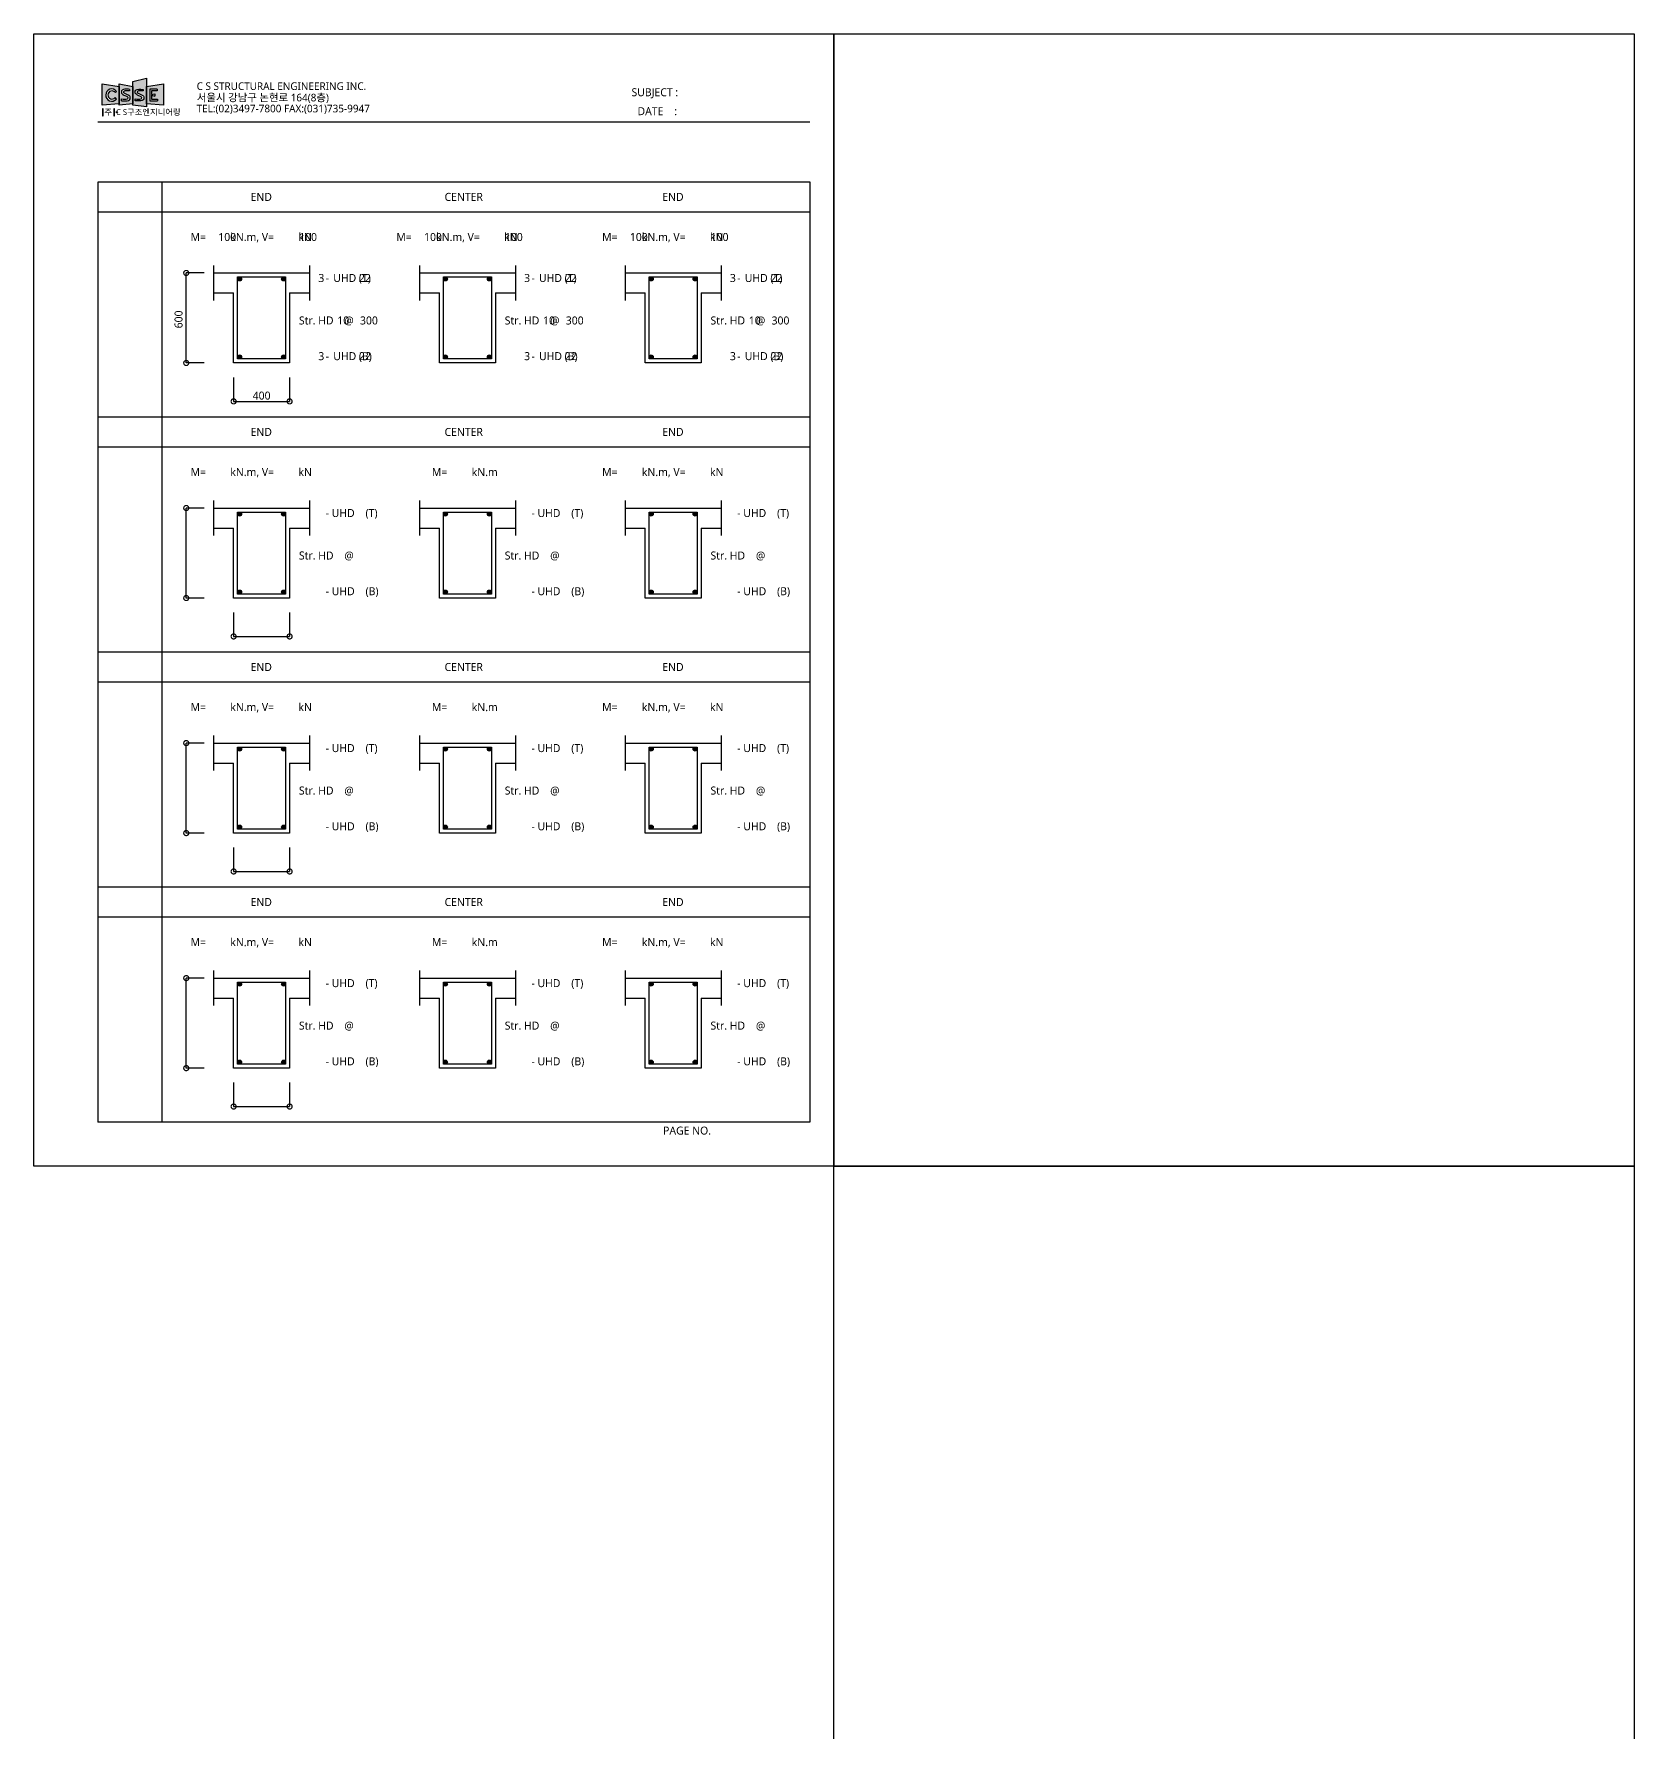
# Model space of a CAD drawing. Extents: x 62919 to 75973, y 70087 to 107139.
# Drawn here: x 62919 to 70921, y 78575 to 87064 of the extents above; entities that cross this region are included whole.
import ezdxf

# ---------------------------------------------------------------- set-up
doc = ezdxf.new("R2010")
doc.units = 0
doc.header["$LTSCALE"] = 50
doc.header["$MEASUREMENT"] = 0
doc.header["$PDMODE"] = 3
doc.layers.get('0').update_dxf_attribs({"linetype": 'CONTINUOUS'})
doc.layers.get('DEFPOINTS').update_dxf_attribs({"color": 156, "linetype": 'CONTINUOUS'})
for name, color, linetype in [('2', 2, 'CONTINUOUS'), ('DIM', 7, 'CONTINUOUS'), ('edit', 1, 'CONTINUOUS'), ('H', 9, 'CONTINUOUS'), ('TEXT', 3, 'CONTINUOUS')]:
    doc.layers.add(name, color=color, linetype=linetype)
doc.styles.add('12', font='malgun.ttf')
doc.styles.get("Standard").update_dxf_attribs({"font": ''})
doc.styles.get('STANDARD').set_extended_font_data('Hancom Gothic')
doc.dimstyles.get("Standard").update_dxf_attribs({"dimtxt": 40, "dimasz": 50, "dimexe": 0.18, "dimexo": 0.0625, "dimgap": 20, "dimtad": 1, "dimdec": 0, "dimzin": 0, "dimdsep": 46, "dimtxsty": 'STANDARD', "dimblk1": 'DOTSMALL', "dimblk2": 'DOTSMALL', "dimsah": 1, "dimcen": 0.09, "dimclrd": 7, "dimclre": 7, "dimclrt": 7, "dimadec": 0, "dimazin": 0, "dimtfac": 1, "dimtdec": 4, "dimtofl": 0, "dimtmove": 0, "dimatfit": 3, "dimldrblk": 'DOTSMALL', "dimfxl": 1, "dimtolj": 1, "dimtzin": 0, "dimarcsym": 0})

# ---------------------------------------------------------------- blocks, each defined once
blk = doc.blocks.new('_DOTSMALL')
at = {"color": 0, "linetype": 'ByBlock', "const_width": 0.5}
blk.add_lwpolyline([(-0.0625, 0, 1), (0.0625, 0, 1)], format="xyb", close=True, dxfattribs=at)
blk = doc.blocks.new('*D108')
at = {"layer": 'DEFPOINTS', "color": 0, "transparency": 16777216}
for p in [(63917.4, 85347.2), (64197.4, 85347.2), (64197.4, 85227.3)]:
    blk.add_point(p, dxfattribs=at)
at = {"layer": 'DIM', "color": 7, "lineweight": -2, "transparency": 16777216}
for p, q in [((63917.4, 85347.1), (63917.4, 85227.1)), ((64197.4, 85347.1), (64197.4, 85227.1)), ((63917.4, 85227.3), (64197.4, 85227.3))]:
    blk.add_line(p, q, dxfattribs=at)
at = {"layer": 'DIM', "color": 7, "lineweight": -2, "transparency": 16777216, "xscale": 50, "yscale": 50, "zscale": 50, "rotation": 180}
blk.add_blockref('_DOTSMALL', (63917.4, 85227.3), dxfattribs=at)
at = {"layer": 'DIM', "color": 7, "lineweight": -2, "transparency": 16777216, "xscale": 50, "yscale": 50, "zscale": 50}
blk.add_blockref('_DOTSMALL', (64197.4, 85227.3), dxfattribs=at)
blk = doc.blocks.new('*D109')
at = {"layer": 'DEFPOINTS', "color": 0, "transparency": 16777216}
for p in [(63680.4, 85869.2), (63770.3, 85869.2), (63770.3, 85419.2)]:
    blk.add_point(p, dxfattribs=at)
at = {"layer": 'DIM', "color": 7, "lineweight": -2, "transparency": 16777216}
for p, q in [((63770.2, 85869.2), (63680.2, 85869.2)), ((63680.4, 85419.2), (63680.4, 85869.2)), ((63770.2, 85419.2), (63680.2, 85419.2))]:
    blk.add_line(p, q, dxfattribs=at)
at = {"layer": 'DIM', "color": 7, "lineweight": -2, "transparency": 16777216, "xscale": 50, "yscale": 50, "zscale": 50}
for p, rotation in [((63680.4, 85869.2), 90), ((63680.4, 85419.2), 270)]:
    blk.add_blockref('_DOTSMALL', p, dxfattribs=dict(at, rotation=rotation))
blk = doc.blocks.new('*D110')
at = {"layer": 'DEFPOINTS', "color": 0, "transparency": 16777216}
for p in [(63680.4, 84694.2), (63770.3, 84694.2), (63770.3, 84244.2)]:
    blk.add_point(p, dxfattribs=at)
at = {"layer": 'DIM', "color": 7, "lineweight": -2, "transparency": 16777216}
for p, q in [((63770.2, 84694.2), (63680.2, 84694.2)), ((63680.4, 84244.2), (63680.4, 84694.2)), ((63770.2, 84244.2), (63680.2, 84244.2))]:
    blk.add_line(p, q, dxfattribs=at)
at = {"layer": 'DIM', "color": 7, "lineweight": -2, "transparency": 16777216, "xscale": 50, "yscale": 50, "zscale": 50}
for p, rotation in [((63680.4, 84694.2), 90), ((63680.4, 84244.2), 270)]:
    blk.add_blockref('_DOTSMALL', p, dxfattribs=dict(at, rotation=rotation))
blk = doc.blocks.new('*D111')
at = {"layer": 'DEFPOINTS', "color": 0, "transparency": 16777216}
for p in [(63917.4, 84172.2), (64197.4, 84172.2), (64197.4, 84052.3)]:
    blk.add_point(p, dxfattribs=at)
at = {"layer": 'DIM', "color": 7, "lineweight": -2, "transparency": 16777216}
for p, q in [((63917.4, 84172.1), (63917.4, 84052.1)), ((64197.4, 84172.1), (64197.4, 84052.1)), ((63917.4, 84052.3), (64197.4, 84052.3))]:
    blk.add_line(p, q, dxfattribs=at)
at = {"layer": 'DIM', "color": 7, "lineweight": -2, "transparency": 16777216, "xscale": 50, "yscale": 50, "zscale": 50, "rotation": 180}
blk.add_blockref('_DOTSMALL', (63917.4, 84052.3), dxfattribs=at)
at = {"layer": 'DIM', "color": 7, "lineweight": -2, "transparency": 16777216, "xscale": 50, "yscale": 50, "zscale": 50}
blk.add_blockref('_DOTSMALL', (64197.4, 84052.3), dxfattribs=at)
blk = doc.blocks.new('*D112')
at = {"layer": 'DEFPOINTS', "color": 0, "transparency": 16777216}
for p in [(63917.4, 82997.2), (64197.4, 82997.2), (64197.4, 82877.3)]:
    blk.add_point(p, dxfattribs=at)
at = {"layer": 'DIM', "color": 7, "lineweight": -2, "transparency": 16777216}
for p, q in [((63917.4, 82997.1), (63917.4, 82877.1)), ((64197.4, 82997.1), (64197.4, 82877.1)), ((63917.4, 82877.3), (64197.4, 82877.3))]:
    blk.add_line(p, q, dxfattribs=at)
at = {"layer": 'DIM', "color": 7, "lineweight": -2, "transparency": 16777216, "xscale": 50, "yscale": 50, "zscale": 50, "rotation": 180}
blk.add_blockref('_DOTSMALL', (63917.4, 82877.3), dxfattribs=at)
at = {"layer": 'DIM', "color": 7, "lineweight": -2, "transparency": 16777216, "xscale": 50, "yscale": 50, "zscale": 50}
blk.add_blockref('_DOTSMALL', (64197.4, 82877.3), dxfattribs=at)
blk = doc.blocks.new('*D113')
at = {"layer": 'DEFPOINTS', "color": 0, "transparency": 16777216}
for p in [(63917.4, 81822.2), (64197.4, 81822.2), (64197.4, 81702.3)]:
    blk.add_point(p, dxfattribs=at)
at = {"layer": 'DIM', "color": 7, "lineweight": -2, "transparency": 16777216}
for p, q in [((63917.4, 81822.1), (63917.4, 81702.1)), ((64197.4, 81822.1), (64197.4, 81702.1)), ((63917.4, 81702.3), (64197.4, 81702.3))]:
    blk.add_line(p, q, dxfattribs=at)
at = {"layer": 'DIM', "color": 7, "lineweight": -2, "transparency": 16777216, "xscale": 50, "yscale": 50, "zscale": 50, "rotation": 180}
blk.add_blockref('_DOTSMALL', (63917.4, 81702.3), dxfattribs=at)
at = {"layer": 'DIM', "color": 7, "lineweight": -2, "transparency": 16777216, "xscale": 50, "yscale": 50, "zscale": 50}
blk.add_blockref('_DOTSMALL', (64197.4, 81702.3), dxfattribs=at)
blk = doc.blocks.new('*D114')
at = {"layer": 'DEFPOINTS', "color": 0, "transparency": 16777216}
for p in [(63680.4, 82344.2), (63770.3, 82344.2), (63770.3, 81894.2)]:
    blk.add_point(p, dxfattribs=at)
at = {"layer": 'DIM', "color": 7, "lineweight": -2, "transparency": 16777216}
for p, q in [((63770.2, 82344.2), (63680.2, 82344.2)), ((63680.4, 81894.2), (63680.4, 82344.2)), ((63770.2, 81894.2), (63680.2, 81894.2))]:
    blk.add_line(p, q, dxfattribs=at)
at = {"layer": 'DIM', "color": 7, "lineweight": -2, "transparency": 16777216, "xscale": 50, "yscale": 50, "zscale": 50}
for p, rotation in [((63680.4, 82344.2), 90), ((63680.4, 81894.2), 270)]:
    blk.add_blockref('_DOTSMALL', p, dxfattribs=dict(at, rotation=rotation))
blk = doc.blocks.new('*D115')
at = {"layer": 'DEFPOINTS', "color": 0, "transparency": 16777216}
for p in [(63680.4, 83519.2), (63770.3, 83519.2), (63770.3, 83069.2)]:
    blk.add_point(p, dxfattribs=at)
at = {"layer": 'DIM', "color": 7, "lineweight": -2, "transparency": 16777216}
for p, q in [((63770.2, 83519.2), (63680.2, 83519.2)), ((63680.4, 83069.2), (63680.4, 83519.2)), ((63770.2, 83069.2), (63680.2, 83069.2))]:
    blk.add_line(p, q, dxfattribs=at)
at = {"layer": 'DIM', "color": 7, "lineweight": -2, "transparency": 16777216, "xscale": 50, "yscale": 50, "zscale": 50}
for p, rotation in [((63680.4, 83519.2), 90), ((63680.4, 83069.2), 270)]:
    blk.add_blockref('_DOTSMALL', p, dxfattribs=dict(at, rotation=rotation))

msp = doc.modelspace()

# ---------------------------------------------------------------- hatches: boundary and pattern name
at = {"layer": 'edit'}
h = msp.add_hatch(color=256, dxfattribs=at)
h.paths.add_polyline_path([(63481.8, 86843.4), (63413, 86825.7), (63413, 86708.2), (63481.8, 86700.3)])
h.paths.add_polyline_path([(63465.2, 86786.9), (63465.2, 86779.4, 0.013881), (63446.9, 86780.2, 0.08874), (63437.9, 86778.4, 0.605403), (63437.1, 86769.9), (63460.4, 86757.9, -0.23219), (63469.1, 86746.3, -0.384597), (63452.9, 86729.7, -0.048404), (63425.3, 86730.1), (63425.3, 86739.2, 0.055516), (63441.1, 86737.8, 0.069121), (63454.4, 86738.9, 0.348562), (63458.4, 86744.5, 0.283388), (63455.7, 86749), (63437.2, 86757.9, -0.06014), (63428.2, 86764.4, -0.255382), (63424.6, 86773.6, -0.23918), (63429.1, 86782.9, -0.17187), (63442.8, 86787.6, -0.011402)], flags=16)
h = msp.add_hatch(color=256, dxfattribs=at)
h.paths.add_polyline_path([(63344.5, 86800.9), (63259.8, 86814), (63259.8, 86707.3), (63344.5, 86715.2)])
h.paths.add_polyline_path([(63332.3, 86776.9, 2.814949), (63331.1, 86738.5), (63325.2, 86745.9, -2.948244), (63325.8, 86770.9)], flags=16)
h = msp.add_hatch(color=156, dxfattribs=at)
h.paths.add_polyline_path([(63413, 86800.9), (63344.5, 86814), (63344.5, 86707.3), (63413, 86715.2)])
h.paths.add_polyline_path([(63385, 86729.7, 0.375196), (63400.6, 86746.3, 0.23206), (63392, 86757.9), (63368.7, 86769.9, -0.621378), (63369.6, 86778.5, -0.086582), (63378.4, 86780.2, -0.013881), (63396.7, 86779.4), (63396.7, 86786.9, 0.011548), (63374, 86787.6, 0.168477), (63360.6, 86782.9, 0.234186), (63356.1, 86773.9, 0.000003), (63356.1, 86773.9, 0.004726), (63356.1, 86773.6, 0.255382), (63359.8, 86764.4, 0.06014), (63368.7, 86757.9), (63387.1, 86749, -0.288527), (63390, 86744.5, -0.348562), (63385.9, 86738.9, -0.069121), (63372.7, 86737.8, -0.055516), (63356.8, 86739.2), (63356.8, 86730.1, 0.049399)], flags=16)
h = msp.add_hatch(color=156, dxfattribs=at)
h.paths.add_polyline_path([(63567.1, 86707.3), (63567.1, 86814), (63481.8, 86800.9), (63481.8, 86715.2)])
h.paths.add_polyline_path([(63498.4, 86730.2), (63498.4, 86787.4), (63535, 86787.4), (63535, 86780.4), (63507.2, 86780.4), (63507.2, 86760.6), (63523.5, 86765.5), (63523.5, 86752.6), (63507.2, 86757.6), (63507.2, 86738.5), (63536.9, 86738.5), (63536.9, 86730.2)], flags=16)
for points in [[(63265.3, 86689.3), (63261.2, 86689.3), (63261.2, 86654.4), (63265.3, 86654.4)], [(63322.4, 86689.3), (63318.3, 86689.3), (63318.3, 86654.4), (63322.4, 86654.4)]]:
    msp.add_hatch(color=256, dxfattribs=at).paths.add_polyline_path(points)
h = msp.add_hatch(color=256, dxfattribs=at)
edge = h.paths.add_edge_path()
edge.add_arc((63333.2, 86673.7), 2.96, 0, 360)

# ---------------------------------------------------------------- linework, layer by layer
for p, q in [((63238.7, 86624), (66798.7, 86624)), ((63240, 86324.9), (66800, 86324.9)), ((63240, 81624.9), (63240, 86324.9)), ((63560, 81624.9), (63560, 86324.9)), ((66800, 86324.9), (66800, 81624.9)), ((63240, 86174.9), (66800, 86174.9)), ((63817.4, 85869.2), (64297.4, 85869.2)), ((64846.5, 85869.2), (65326.5, 85869.2)), ((65875.6, 85869.2), (66355.6, 85869.2)), ((63817.4, 85769.2), (63917.4, 85769.2)), ((63917.4, 85419.2), (63917.4, 85769.2)), ((64197.4, 85769.2), (64297.4, 85769.2)), ((64197.4, 85769.2), (64197.4, 85419.2)), ((64846.5, 85769.2), (64946.5, 85769.2)), ((64946.5, 85419.2), (64946.5, 85769.2)), ((65226.5, 85769.2), (65326.5, 85769.2)), ((65226.5, 85769.2), (65226.5, 85419.2)), ((65875.6, 85769.2), (65975.6, 85769.2)), ((65975.6, 85419.2), (65975.6, 85769.2)), ((66255.6, 85769.2), (66255.6, 85419.2)), ((66255.6, 85769.2), (66355.6, 85769.2)), ((64197.4, 85419.2), (63917.4, 85419.2)), ((65226.5, 85419.2), (64946.5, 85419.2)), ((66255.6, 85419.2), (65975.6, 85419.2)), ((63240, 85149.9), (66800, 85149.9)), ((63240, 84999.9), (66800, 84999.9)), ((63817.4, 84694.2), (64297.4, 84694.2)), ((64846.5, 84694.2), (65326.5, 84694.2)), ((65875.6, 84694.2), (66355.6, 84694.2)), ((63817.4, 84594.2), (63917.4, 84594.2)), ((63917.4, 84244.2), (63917.4, 84594.2)), ((64197.4, 84594.2), (64297.4, 84594.2)), ((64197.4, 84594.2), (64197.4, 84244.2)), ((64846.5, 84594.2), (64946.5, 84594.2)), ((64946.5, 84244.2), (64946.5, 84594.2)), ((65226.5, 84594.2), (65326.5, 84594.2)), ((65226.5, 84594.2), (65226.5, 84244.2)), ((65875.6, 84594.2), (65975.6, 84594.2)), ((65975.6, 84244.2), (65975.6, 84594.2)), ((66255.6, 84594.2), (66255.6, 84244.2)), ((66255.6, 84594.2), (66355.6, 84594.2)), ((64197.4, 84244.2), (63917.4, 84244.2)), ((65226.5, 84244.2), (64946.5, 84244.2)), ((66255.6, 84244.2), (65975.6, 84244.2)), ((63240, 83974.9), (66800, 83974.9)), ((63240, 83824.9), (66800, 83824.9)), ((63817.4, 83519.2), (64297.4, 83519.2)), ((64846.5, 83519.2), (65326.5, 83519.2)), ((65875.6, 83519.2), (66355.6, 83519.2)), ((63817.4, 83419.2), (63917.4, 83419.2)), ((63917.4, 83069.2), (63917.4, 83419.2)), ((64197.4, 83419.2), (64297.4, 83419.2)), ((64197.4, 83419.2), (64197.4, 83069.2)), ((64846.5, 83419.2), (64946.5, 83419.2)), ((64946.5, 83069.2), (64946.5, 83419.2)), ((65226.5, 83419.2), (65326.5, 83419.2)), ((65226.5, 83419.2), (65226.5, 83069.2)), ((65875.6, 83419.2), (65975.6, 83419.2)), ((65975.6, 83069.2), (65975.6, 83419.2)), ((66255.6, 83419.2), (66255.6, 83069.2)), ((66255.6, 83419.2), (66355.6, 83419.2)), ((64197.4, 83069.2), (63917.4, 83069.2)), ((65226.5, 83069.2), (64946.5, 83069.2)), ((66255.6, 83069.2), (65975.6, 83069.2)), ((63240, 82799.9), (66800, 82799.9)), ((63240, 82649.9), (66800, 82649.9)), ((63817.4, 82344.2), (64297.4, 82344.2)), ((64846.5, 82344.2), (65326.5, 82344.2)), ((65875.6, 82344.2), (66355.6, 82344.2)), ((63817.4, 82244.2), (63917.4, 82244.2)), ((63917.4, 81894.2), (63917.4, 82244.2)), ((64197.4, 82244.2), (64197.4, 81894.2)), ((64197.4, 82244.2), (64297.4, 82244.2)), ((64846.5, 82244.2), (64946.5, 82244.2)), ((64946.5, 81894.2), (64946.5, 82244.2)), ((65226.5, 82244.2), (65326.5, 82244.2)), ((65226.5, 82244.2), (65226.5, 81894.2)), ((65875.6, 82244.2), (65975.6, 82244.2)), ((65975.6, 81894.2), (65975.6, 82244.2)), ((66255.6, 82244.2), (66255.6, 81894.2)), ((66255.6, 82244.2), (66355.6, 82244.2)), ((64197.4, 81894.2), (63917.4, 81894.2)), ((65226.5, 81894.2), (64946.5, 81894.2)), ((66255.6, 81894.2), (65975.6, 81894.2)), ((66798.7, 81624), (63238.7, 81624))]:
    msp.add_line(p, q)
for centre, radius in [((63947.4, 85839.2), 10), ((63947.4, 85839.2), 7), ((63947.4, 85839.2), 4), ((63947.4, 85839.2), 1), ((64167.4, 85839.2), 10), ((64167.4, 85839.2), 7), ((64167.4, 85839.2), 4), ((64167.4, 85839.2), 1), ((64976.5, 85839.2), 10), ((64976.5, 85839.2), 7), ((64976.5, 85839.2), 4), ((64976.5, 85839.2), 1), ((65196.5, 85839.2), 10), ((65196.5, 85839.2), 7), ((65196.5, 85839.2), 4), ((65196.5, 85839.2), 1), ((66005.6, 85839.2), 10), ((66005.6, 85839.2), 7), ((66005.6, 85839.2), 4), ((66005.6, 85839.2), 1), ((66225.6, 85839.2), 10), ((66225.6, 85839.2), 7), ((66225.6, 85839.2), 4), ((66225.6, 85839.2), 1), ((63947.4, 85449.2), 10), ((63947.4, 85449.2), 7), ((63947.4, 85449.2), 4), ((63947.4, 85449.2), 1), ((64167.4, 85449.2), 10), ((64167.4, 85449.2), 7), ((64167.4, 85449.2), 4), ((64167.4, 85449.2), 1), ((64976.5, 85449.2), 10), ((64976.5, 85449.2), 7), ((64976.5, 85449.2), 4), ((64976.5, 85449.2), 1), ((65196.5, 85449.2), 10), ((65196.5, 85449.2), 7), ((65196.5, 85449.2), 4), ((65196.5, 85449.2), 1), ((66005.6, 85449.2), 10), ((66005.6, 85449.2), 7), ((66005.6, 85449.2), 4), ((66005.6, 85449.2), 1), ((66225.6, 85449.2), 10), ((66225.6, 85449.2), 7), ((66225.6, 85449.2), 4), ((66225.6, 85449.2), 1), ((63947.4, 84664.2), 10), ((63947.4, 84664.2), 7), ((63947.4, 84664.2), 4), ((63947.4, 84664.2), 1), ((64167.4, 84664.2), 10), ((64167.4, 84664.2), 7), ((64167.4, 84664.2), 4), ((64167.4, 84664.2), 1), ((64976.5, 84664.2), 10), ((64976.5, 84664.2), 7), ((64976.5, 84664.2), 4), ((64976.5, 84664.2), 1), ((65196.5, 84664.2), 10), ((65196.5, 84664.2), 7), ((65196.5, 84664.2), 4), ((65196.5, 84664.2), 1), ((66005.6, 84664.2), 10), ((66005.6, 84664.2), 7), ((66005.6, 84664.2), 4), ((66005.6, 84664.2), 1), ((66225.6, 84664.2), 10), ((66225.6, 84664.2), 7), ((66225.6, 84664.2), 4), ((66225.6, 84664.2), 1), ((63947.4, 84274.2), 10), ((63947.4, 84274.2), 7), ((63947.4, 84274.2), 4), ((63947.4, 84274.2), 1), ((64167.4, 84274.2), 10), ((64167.4, 84274.2), 7), ((64167.4, 84274.2), 4), ((64167.4, 84274.2), 1), ((64976.5, 84274.2), 10), ((64976.5, 84274.2), 7), ((64976.5, 84274.2), 4), ((64976.5, 84274.2), 1), ((65196.5, 84274.2), 10), ((65196.5, 84274.2), 7), ((65196.5, 84274.2), 4), ((65196.5, 84274.2), 1), ((66005.6, 84274.2), 10), ((66005.6, 84274.2), 7), ((66005.6, 84274.2), 4), ((66005.6, 84274.2), 1), ((66225.6, 84274.2), 10), ((66225.6, 84274.2), 7), ((66225.6, 84274.2), 4), ((66225.6, 84274.2), 1), ((63947.4, 83489.2), 10), ((63947.4, 83489.2), 7), ((63947.4, 83489.2), 4), ((63947.4, 83489.2), 1), ((64167.4, 83489.2), 10), ((64167.4, 83489.2), 7), ((64167.4, 83489.2), 4), ((64167.4, 83489.2), 1), ((64976.5, 83489.2), 10), ((64976.5, 83489.2), 7), ((64976.5, 83489.2), 4), ((64976.5, 83489.2), 1), ((65196.5, 83489.2), 10), ((65196.5, 83489.2), 7), ((65196.5, 83489.2), 4), ((65196.5, 83489.2), 1), ((66005.6, 83489.2), 10), ((66005.6, 83489.2), 7), ((66005.6, 83489.2), 4), ((66005.6, 83489.2), 1), ((66225.6, 83489.2), 10), ((66225.6, 83489.2), 7), ((66225.6, 83489.2), 4), ((66225.6, 83489.2), 1), ((63947.4, 83099.2), 10), ((63947.4, 83099.2), 7), ((63947.4, 83099.2), 4), ((64167.4, 83099.2), 10), ((64167.4, 83099.2), 7), ((64167.4, 83099.2), 4), ((64976.5, 83099.2), 10), ((64976.5, 83099.2), 7), ((64976.5, 83099.2), 4), ((65196.5, 83099.2), 10), ((65196.5, 83099.2), 7), ((65196.5, 83099.2), 4), ((66005.6, 83099.2), 10), ((66005.6, 83099.2), 7), ((66005.6, 83099.2), 4), ((66225.6, 83099.2), 10), ((66225.6, 83099.2), 7), ((66225.6, 83099.2), 4), ((63947.4, 83099.2), 1), ((64167.4, 83099.2), 1), ((64976.5, 83099.2), 1), ((65196.5, 83099.2), 1), ((66005.6, 83099.2), 1), ((66225.6, 83099.2), 1), ((63947.4, 82314.2), 10), ((63947.4, 82314.2), 7), ((63947.4, 82314.2), 4), ((63947.4, 82314.2), 1), ((64167.4, 82314.2), 10), ((64167.4, 82314.2), 7), ((64167.4, 82314.2), 4), ((64167.4, 82314.2), 1), ((64976.5, 82314.2), 10), ((64976.5, 82314.2), 7), ((64976.5, 82314.2), 4), ((64976.5, 82314.2), 1), ((65196.5, 82314.2), 10), ((65196.5, 82314.2), 7), ((65196.5, 82314.2), 4), ((65196.5, 82314.2), 1), ((66005.6, 82314.2), 10), ((66005.6, 82314.2), 7), ((66005.6, 82314.2), 4), ((66005.6, 82314.2), 1), ((66225.6, 82314.2), 10), ((66225.6, 82314.2), 7), ((66225.6, 82314.2), 4), ((66225.6, 82314.2), 1), ((63947.4, 81924.2), 10), ((63947.4, 81924.2), 7), ((63947.4, 81924.2), 4), ((63947.4, 81924.2), 1), ((64167.4, 81924.2), 10), ((64167.4, 81924.2), 7), ((64167.4, 81924.2), 4), ((64167.4, 81924.2), 1), ((64976.5, 81924.2), 10), ((64976.5, 81924.2), 7), ((64976.5, 81924.2), 4), ((64976.5, 81924.2), 1), ((65196.5, 81924.2), 10), ((65196.5, 81924.2), 7), ((65196.5, 81924.2), 4), ((65196.5, 81924.2), 1), ((66005.6, 81924.2), 10), ((66005.6, 81924.2), 7), ((66005.6, 81924.2), 4), ((66005.6, 81924.2), 1), ((66225.6, 81924.2), 10), ((66225.6, 81924.2), 7), ((66225.6, 81924.2), 4), ((66225.6, 81924.2), 1)]:
    msp.add_circle(centre, radius)
at = {"layer": '2'}
for points in [[(63937.4, 85849.2), (64177.4, 85849.2), (64177.4, 85439.2), (63937.4, 85439.2)], [(64966.5, 85849.2), (65206.5, 85849.2), (65206.5, 85439.2), (64966.5, 85439.2)], [(65995.6, 85849.2), (66235.6, 85849.2), (66235.6, 85439.2), (65995.6, 85439.2)], [(63937.4, 84674.2), (64177.4, 84674.2), (64177.4, 84264.2), (63937.4, 84264.2)], [(64966.5, 84674.2), (65206.5, 84674.2), (65206.5, 84264.2), (64966.5, 84264.2)], [(65995.6, 84674.2), (66235.6, 84674.2), (66235.6, 84264.2), (65995.6, 84264.2)], [(63937.4, 83499.2), (64177.4, 83499.2), (64177.4, 83089.2), (63937.4, 83089.2)], [(64966.5, 83499.2), (65206.5, 83499.2), (65206.5, 83089.2), (64966.5, 83089.2)], [(65995.6, 83499.2), (66235.6, 83499.2), (66235.6, 83089.2), (65995.6, 83089.2)], [(63937.4, 82324.2), (64177.4, 82324.2), (64177.4, 81914.2), (63937.4, 81914.2)], [(64966.5, 82324.2), (65206.5, 82324.2), (65206.5, 81914.2), (64966.5, 81914.2)], [(65995.6, 82324.2), (66235.6, 82324.2), (66235.6, 81914.2), (65995.6, 81914.2)]]:
    msp.add_lwpolyline(points, close=True, dxfattribs=at)
at = {"layer": 'DEFPOINTS'}
for points in [[(62918.7, 87064), (66920, 87064), (66920, 81404.9), (62918.7, 81404.9)], [(66920, 87064), (70921.4, 87064), (70921.4, 81404.9), (66920, 81404.9)], [(66920, 81404.9), (70921.4, 81404.9), (70921.4, 75745.9), (66920, 75745.9)]]:
    msp.add_lwpolyline(points, close=True, dxfattribs=at)
at = {"layer": 'edit'}
for p, q in [((63332.3, 86776.9), (63325.8, 86770.9)), ((63368.7, 86769.9), (63392, 86757.9)), ((63387.1, 86749), (63368.7, 86757.9)), ((63396.7, 86786.9), (63396.7, 86779.4)), ((63465.2, 86786.9), (63465.2, 86779.4)), ((63535, 86787.4), (63498.4, 86787.4)), ((63498.4, 86787.4), (63498.4, 86730.2)), ((63535, 86780.4), (63507.2, 86780.4)), ((63507.2, 86780.4), (63507.2, 86760.6)), ((63507.2, 86760.6), (63523.5, 86765.5)), ((63507.2, 86757.6), (63523.5, 86752.6)), ((63507.2, 86757.6), (63507.2, 86738.5)), ((63523.5, 86765.5), (63523.5, 86752.6)), ((63535, 86787.4), (63535, 86780.4)), ((63331.1, 86738.5), (63325.2, 86745.9)), ((63356.8, 86730.1), (63356.8, 86739.2)), ((63498.4, 86730.2), (63536.9, 86730.2)), ((63507.2, 86738.5), (63536.9, 86738.5)), ((63536.9, 86738.5), (63536.9, 86730.2))]:
    msp.add_line(p, q, dxfattribs=at)
for points in [[(63413, 86708.2), (63413, 86825.7), (63481.8, 86843.4), (63481.8, 86700.3)], [(63259.8, 86707.3), (63259.8, 86814), (63344.5, 86800.9), (63344.5, 86715.2)], [(63344.5, 86707.3), (63344.5, 86814), (63413, 86800.9), (63413, 86715.2)], [(63481.8, 86715.2), (63481.8, 86800.9), (63567.1, 86814), (63567.1, 86707.3)], [(63265.3, 86689.3), (63261.2, 86689.3), (63261.2, 86654.4), (63265.3, 86654.4)], [(63322.4, 86689.3), (63318.3, 86689.3), (63318.3, 86654.4), (63322.4, 86654.4)]]:
    msp.add_lwpolyline(points, close=True, dxfattribs=at)
msp.add_lwpolyline([(63465.2, 86779.4, 0.013881), (63446.9, 86780.2, 0.086582), (63438.1, 86778.5, 0.621378), (63437.1, 86769.9), (63460.4, 86757.9, -0.23206), (63469.1, 86746.3, -0.375196), (63453.5, 86729.7, -0.049399), (63425.3, 86730.1), (63425.3, 86739.2, 0.055516), (63441.1, 86737.8, 0.069121), (63454.4, 86738.9, 0.348562), (63458.4, 86744.5, 0.288527), (63455.6, 86749), (63437.2, 86757.9, -0.06014), (63428.2, 86764.4, -0.255382), (63424.6, 86773.6, -0.23918), (63429.1, 86782.9, -0.168477), (63442.5, 86787.6, -0.011548), (63465.2, 86786.9)], format="xyb", dxfattribs=at)
msp.add_circle((63333.2, 86673.7), 2.96, dxfattribs=at)
for centre, radius, start, end in [((63308.1, 86758.4), 30.5, 37.29937, 319.06981), ((63309.2, 86758.8), 20.6, 36.03537, 321.09072), ((63366.3, 86772.4), 10.3, 172.99426, 230.29875), ((63367.5, 86773.9), 11.4, 127.2778, 181.08309), ((63391.3, 86798.1), 46.1, 226.83244, 240.59882), ((63374, 86765.9), 21.7, 90, 128.25279), ((63371.3, 86773.9), 4.81, 109.81981, 237.24337), ((63378.9, 86754.1), 26, 91.11075, 110.90444), ((63370.9, 86297.3), 490.3, 86.99244, 89.63885), ((63373.3, 86451), 329.3, 85.93764, 89.11884), ((63384.4, 86743.3), 16.4, 10.46046, 62.71974), ((63371, 86809.8), 72, 258.60252, 271.31276), ((63372.9, 86872.4), 143.2, 263.51605, 274.82835), ((63375.4, 86786.2), 48.4, 266.76758, 282.58386), ((63383.3, 86746.9), 17.3, 275.65598, 357.91951), ((63384.4, 86744.3), 5.56, 285.94915, 2.8156), ((63385, 86744.5), 5, 0.42605, 64.80323)]:
    msp.add_arc(centre, radius, start, end, dxfattribs=at)
at = {"layer": 'H'}
for p, q in [((63817.4, 85906.7), (63817.4, 85731.7)), ((64297.4, 85906.7), (64297.4, 85731.7)), ((64846.5, 85906.7), (64846.5, 85731.7)), ((65326.5, 85906.7), (65326.5, 85731.7)), ((65875.6, 85906.7), (65875.6, 85731.7)), ((66355.6, 85906.7), (66355.6, 85731.7)), ((63817.4, 84731.7), (63817.4, 84556.7)), ((64297.4, 84731.7), (64297.4, 84556.7)), ((64846.5, 84731.7), (64846.5, 84556.7)), ((65326.5, 84731.7), (65326.5, 84556.7)), ((65875.6, 84731.7), (65875.6, 84556.7)), ((66355.6, 84731.7), (66355.6, 84556.7)), ((63817.4, 83556.7), (63817.4, 83381.7)), ((64297.4, 83556.7), (64297.4, 83381.7)), ((64846.5, 83556.7), (64846.5, 83381.7)), ((65326.5, 83556.7), (65326.5, 83381.7)), ((65875.6, 83556.7), (65875.6, 83381.7)), ((66355.6, 83556.7), (66355.6, 83381.7)), ((63817.4, 82381.7), (63817.4, 82206.7)), ((64297.4, 82381.7), (64297.4, 82206.7)), ((64846.5, 82381.7), (64846.5, 82206.7)), ((65326.5, 82381.7), (65326.5, 82206.7)), ((65875.6, 82381.7), (65875.6, 82206.7)), ((66355.6, 82381.7), (66355.6, 82206.7))]:
    msp.add_line(p, q, dxfattribs=at)

# ---------------------------------------------------------------- texts
at = {"layer": 'edit', "style": '12'}
for s, height, p in [('C S STRUCTURAL ENGINEERING INC.', 38.108, (63732.4, 86784.1)), ('서울시 강남구 논현로 164(8층)', 38.108, (63733.6, 86726.8)), ('주  C S구조엔지니어링', 29.633, (63271, 86658.7)), ('TEL:(02)3497-7800 FAX:(031)735-9947', 38.108, (63732.2, 86672.2)), ('END', 40, (64002.2, 86229.5)), ('CENTER', 40, (64972.3, 86229.5)), ('END', 40, (66061.3, 86229.5)), ('100', 40, (63840.7, 86029.1)), ('100', 40, (64245, 86029.1)), ('100', 40, (64869.9, 86029.1)), ('100', 40, (65274.1, 86029.1)), ('100', 40, (65899, 86029.1)), ('100', 40, (66303.2, 86029.1)), ('3', 40, (64341.1, 85824.1)), ('UHD 22', 40, (64415.8, 85824.1)), ('3', 40, (65370.3, 85824.1)), ('UHD 22', 40, (65444.9, 85824.1)), ('3', 40, (66399.4, 85824.1)), ('UHD 22', 40, (66474, 85824.1)), ('10    300', 40, (64435.7, 85611.8)), ('10    300', 40, (65464.8, 85611.8)), ('10    300', 40, (66493.9, 85611.8)), ('3', 40, (64341.1, 85433.4)), ('UHD 22', 40, (64415.8, 85433.4)), ('3', 40, (65370.3, 85433.4)), ('UHD 22', 40, (65444.9, 85433.4)), ('3', 40, (66399.4, 85433.4)), ('UHD 22', 40, (66474, 85433.4)), ('400', 40, (64012.7, 85236.2))]:
    msp.add_text(s, height=height, dxfattribs=at).set_placement(p)
msp.add_text('600', height=40, rotation=90, dxfattribs=at).set_placement((63661.9, 85592.3))
at = {"layer": 'TEXT', "style": '12'}
for s, p in [('SUBJECT : ', (65907.3, 86752.6)), ('   DATE    : ', (65896.8, 86658)), ('M=         kN.m, V=         kN', (63701.9, 86029.1)), ('M=         kN.m, V=         kN', (64731.1, 86029.1)), ('M=         kN.m, V=         kN', (65760.2, 86029.1)), (' -           (T)', (64364.2, 85824.1)), (' -           (T)', (65393.3, 85824.1)), (' -           (T)', (66422.5, 85824.1)), ('Str. HD    @', (64244, 85611.8)), ('Str. HD    @', (65273.2, 85611.8)), ('Str. HD    @', (66302.3, 85611.8)), (' -           (B)', (64364.2, 85433.2)), (' -           (B)', (65393.3, 85433.2)), (' -           (B)', (66422.5, 85433.2)), ('END', (64002.2, 85054.5)), ('CENTER', (64972.3, 85054.5)), ('END', (66061.3, 85054.5)), ('M=         kN.m, V=         kN', (63701.9, 84854.1)), ('M=         kN.m', (64909.1, 84854.1)), ('M=         kN.m, V=         kN', (65760.2, 84854.1)), (' - UHD    (T)', (64364.2, 84649.1)), (' - UHD    (T)', (65393.3, 84649.1)), (' - UHD    (T)', (66422.5, 84649.1)), ('Str. HD    @', (64244, 84436.8)), ('Str. HD    @', (65273.2, 84436.8)), ('Str. HD    @', (66302.3, 84436.8)), (' - UHD    (B)', (64364.2, 84258.2)), (' - UHD    (B)', (65393.3, 84258.2)), (' - UHD    (B)', (66422.5, 84258.2)), ('END', (64002.2, 83879.5)), ('CENTER', (64972.3, 83879.5)), ('END', (66061.3, 83879.5)), ('M=         kN.m, V=         kN', (63701.9, 83679.1)), ('M=         kN.m', (64909.1, 83679.1)), ('M=         kN.m, V=         kN', (65760.2, 83679.1)), (' - UHD    (T)', (64364.2, 83474.1)), (' - UHD    (T)', (65393.3, 83474.1)), (' - UHD    (T)', (66422.5, 83474.1)), ('Str. HD    @', (64244, 83261.8)), ('Str. HD    @', (65273.2, 83261.8)), ('Str. HD    @', (66302.3, 83261.8)), (' - UHD    (B)', (64364.2, 83083.2)), (' - UHD    (B)', (65393.3, 83083.2)), (' - UHD    (B)', (66422.5, 83083.2)), ('END', (64002.2, 82704.5)), ('CENTER', (64972.3, 82704.5)), ('END', (66061.3, 82704.5)), ('M=         kN.m, V=         kN', (63701.9, 82504.1)), ('M=         kN.m', (64909.1, 82504.1)), ('M=         kN.m, V=         kN', (65760.2, 82504.1)), (' - UHD    (T)', (64364.2, 82299.1)), (' - UHD    (T)', (65393.3, 82299.1)), (' - UHD    (T)', (66422.5, 82299.1)), ('Str. HD    @', (64244, 82086.8)), ('Str. HD    @', (65273.2, 82086.8)), ('Str. HD    @', (66302.3, 82086.8)), (' - UHD    (B)', (64364.2, 81908.2)), (' - UHD    (B)', (65393.3, 81908.2)), (' - UHD    (B)', (66422.5, 81908.2)), ('PAGE NO.', (66065.4, 81562))]:
    msp.add_text(s, height=40, dxfattribs=at).set_placement(p)

# ---------------------------------------------------------------- dimensions: what is measured, and where the dimension line sits
at = {"layer": 'DIM'}
for base, p1, p2, picture, middle in [((63680.4, 85869.2), (63770.3, 85419.2), (63770.3, 85869.2), '*D109', (63680.4, 85644.2)), ((63680.4, 84694.2), (63770.3, 84244.2), (63770.3, 84694.2), '*D110', (63680.4, 84469.2)), ((63680.4, 83519.2), (63770.3, 83069.2), (63770.3, 83519.2), '*D115', (63680.4, 83294.2)), ((63680.4, 82344.2), (63770.3, 81894.2), (63770.3, 82344.2), '*D114', (63680.4, 82119.2))]:
    dim = msp.add_linear_dim(base=base, p1=p1, p2=p2, angle=90, text=' ', dimstyle='STANDARD', dxfattribs=at)
    dim.commit()
    dim.dimension.update_dxf_attribs({"geometry": picture, "text_midpoint": middle})
for base, p1, p2, picture, middle in [((64197.4, 85227.3), (63917.4, 85347.2), (64197.4, 85347.2), '*D108', (64057.4, 85227.3)), ((64197.4, 84052.3), (63917.4, 84172.2), (64197.4, 84172.2), '*D111', (64057.4, 84052.3)), ((64197.4, 82877.3), (63917.4, 82997.2), (64197.4, 82997.2), '*D112', (64057.4, 82877.3)), ((64197.4, 81702.3), (63917.4, 81822.2), (64197.4, 81822.2), '*D113', (64057.4, 81702.3))]:
    dim = msp.add_linear_dim(base=base, p1=p1, p2=p2, text=' ', dimstyle='STANDARD', dxfattribs=at)
    dim.commit()
    dim.dimension.update_dxf_attribs({"geometry": picture, "text_midpoint": middle})

doc.saveas('drawing.dxf')
